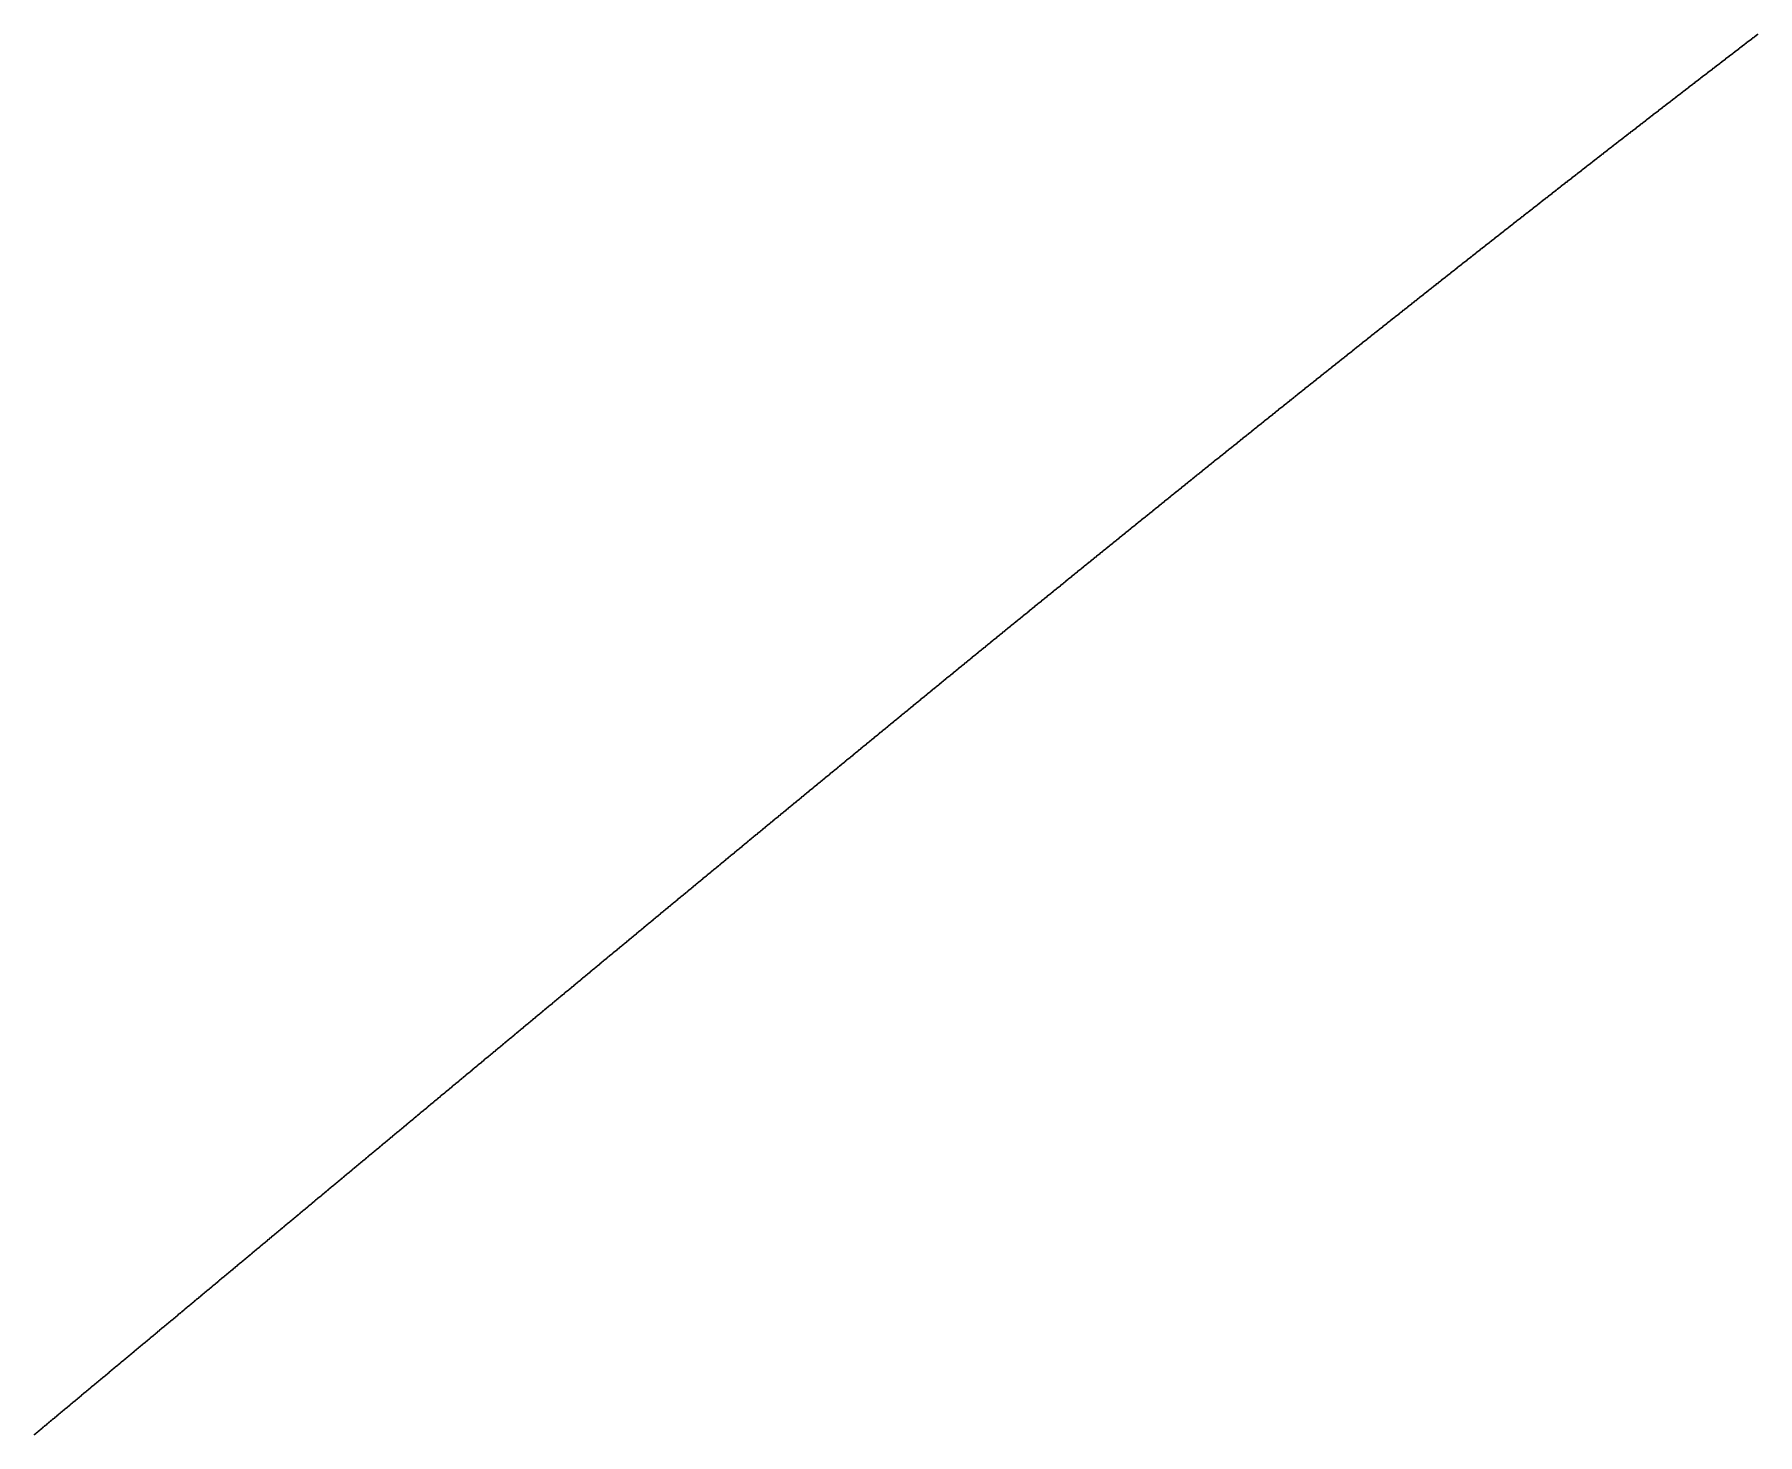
# Model space of a CAD drawing. Header units: metres. Extents: x 0 to 360, y 0 to 49.
# Drawn here: x 67.51 to 78.75, y 25.53 to 34.66 of the extents above; entities that cross this region are included whole.
import ezdxf

# ---------------------------------------------------------------- set-up
doc = ezdxf.new("R2010")
doc.units = ezdxf.units.M

msp = doc.modelspace()

# ---------------------------------------------------------------- linework, layer by layer
for p in [(78.72, 34.638), (78.726, 34.642), (78.732, 34.647), (78.738, 34.652), (78.744, 34.656), (78.75, 34.661), (78.574, 34.526), (78.58, 34.531), (78.586, 34.535), (78.593, 34.54), (78.599, 34.545), (78.605, 34.549), (78.611, 34.554), (78.617, 34.559), (78.623, 34.563), (78.629, 34.568), (78.635, 34.573), (78.641, 34.577), (78.647, 34.582), (78.653, 34.587), (78.659, 34.591), (78.665, 34.596), (78.671, 34.601), (78.677, 34.605), (78.683, 34.61), (78.69, 34.614), (78.696, 34.619), (78.702, 34.624), (78.708, 34.628), (78.714, 34.633), (78.423, 34.41), (78.429, 34.414), (78.435, 34.419), (78.441, 34.424), (78.447, 34.428), (78.453, 34.433), (78.459, 34.438), (78.465, 34.442), (78.471, 34.447), (78.477, 34.452), (78.483, 34.456), (78.489, 34.461), (78.495, 34.466), (78.502, 34.47), (78.508, 34.475), (78.514, 34.48), (78.52, 34.484), (78.526, 34.489), (78.532, 34.494), (78.538, 34.498), (78.544, 34.503), (78.55, 34.508), (78.556, 34.512), (78.562, 34.517), (78.568, 34.521), (78.277, 34.297), (78.283, 34.302), (78.289, 34.307), (78.295, 34.311), (78.301, 34.316), (78.307, 34.321), (78.313, 34.325), (78.319, 34.33), (78.325, 34.335), (78.332, 34.34), (78.338, 34.344), (78.344, 34.349), (78.35, 34.354), (78.356, 34.358), (78.362, 34.363), (78.368, 34.368), (78.374, 34.372), (78.38, 34.377), (78.386, 34.382), (78.392, 34.386), (78.398, 34.391), (78.404, 34.396), (78.41, 34.4), (78.417, 34.405), (78.131, 34.185), (78.137, 34.19), (78.143, 34.194), (78.149, 34.199), (78.155, 34.204), (78.161, 34.208), (78.168, 34.213), (78.174, 34.218), (78.18, 34.222), (78.186, 34.227), (78.192, 34.232), (78.198, 34.236), (78.204, 34.241), (78.21, 34.246), (78.216, 34.251), (78.222, 34.255), (78.228, 34.26), (78.234, 34.265), (78.24, 34.269), (78.247, 34.274), (78.253, 34.279), (78.259, 34.283), (78.265, 34.288), (78.271, 34.293), (77.991, 34.077), (77.997, 34.081), (78.003, 34.086), (78.01, 34.091), (78.016, 34.096), (78.022, 34.1), (78.028, 34.105), (78.034, 34.11), (78.04, 34.114), (78.046, 34.119), (78.052, 34.124), (78.058, 34.129), (78.064, 34.133), (78.07, 34.138), (78.076, 34.143), (78.082, 34.147), (78.089, 34.152), (78.095, 34.157), (78.101, 34.161), (78.107, 34.166), (78.113, 34.171), (78.119, 34.175), (78.125, 34.18), (77.845, 33.964), (77.851, 33.968), (77.858, 33.973), (77.864, 33.978), (77.87, 33.982), (77.876, 33.987), (77.882, 33.992), (77.888, 33.997), (77.894, 34.001), (77.9, 34.006), (77.906, 34.011), (77.912, 34.016), (77.918, 34.02), (77.924, 34.025), (77.931, 34.03), (77.937, 34.034), (77.943, 34.039), (77.949, 34.044), (77.955, 34.048), (77.961, 34.053), (77.967, 34.058), (77.973, 34.063), (77.979, 34.067), (77.985, 34.072), (77.699, 33.85), (77.705, 33.855), (77.712, 33.86), (77.718, 33.864), (77.724, 33.869), (77.73, 33.874), (77.736, 33.879), (77.742, 33.883), (77.748, 33.888), (77.754, 33.893), (77.76, 33.897), (77.766, 33.902), (77.772, 33.907), (77.778, 33.912), (77.785, 33.916), (77.791, 33.921), (77.797, 33.926), (77.803, 33.931), (77.809, 33.935), (77.815, 33.94), (77.821, 33.945), (77.827, 33.949), (77.833, 33.954), (77.839, 33.959), (77.553, 33.736), (77.559, 33.741), (77.565, 33.746), (77.572, 33.751), (77.578, 33.755), (77.584, 33.76), (77.59, 33.765), (77.596, 33.77), (77.602, 33.774), (77.608, 33.779), (77.614, 33.784), (77.62, 33.789), (77.626, 33.793), (77.632, 33.798), (77.638, 33.803), (77.645, 33.808), (77.651, 33.812), (77.657, 33.817), (77.663, 33.822), (77.669, 33.826), (77.675, 33.831), (77.681, 33.836), (77.687, 33.841), (77.693, 33.845), (77.413, 33.627), (77.419, 33.632), (77.425, 33.637), (77.431, 33.641), (77.437, 33.646), (77.444, 33.651), (77.45, 33.656), (77.456, 33.66), (77.462, 33.665), (77.468, 33.67), (77.474, 33.675), (77.48, 33.679), (77.486, 33.684), (77.492, 33.689), (77.498, 33.694), (77.505, 33.698), (77.511, 33.703), (77.517, 33.708), (77.523, 33.713), (77.529, 33.717), (77.535, 33.722), (77.541, 33.727), (77.547, 33.732), (77.267, 33.513), (77.273, 33.517), (77.279, 33.522), (77.285, 33.527), (77.291, 33.532), (77.297, 33.536), (77.303, 33.541), (77.31, 33.546), (77.316, 33.551), (77.322, 33.556), (77.328, 33.56), (77.334, 33.565), (77.34, 33.57), (77.346, 33.575), (77.352, 33.579), (77.358, 33.584), (77.364, 33.589), (77.37, 33.594), (77.377, 33.598), (77.383, 33.603), (77.389, 33.608), (77.395, 33.613), (77.401, 33.617), (77.407, 33.622), (77.12, 33.398), (77.127, 33.403), (77.133, 33.407), (77.139, 33.412), (77.145, 33.417), (77.151, 33.422), (77.157, 33.427), (77.163, 33.431), (77.169, 33.436), (77.175, 33.441), (77.181, 33.446), (77.188, 33.451), (77.194, 33.455), (77.2, 33.46), (77.206, 33.465), (77.212, 33.47), (77.218, 33.474), (77.224, 33.479), (77.23, 33.484), (77.236, 33.489), (77.242, 33.494), (77.249, 33.498), (77.255, 33.503), (77.261, 33.508), (76.98, 33.288), (76.986, 33.292), (76.992, 33.297), (76.998, 33.302), (77.005, 33.307), (77.011, 33.312), (77.017, 33.316), (77.023, 33.321), (77.029, 33.326), (77.035, 33.331), (77.041, 33.336), (77.047, 33.34), (77.053, 33.345), (77.059, 33.35), (77.066, 33.355), (77.072, 33.36), (77.078, 33.364), (77.084, 33.369), (77.09, 33.374), (77.096, 33.379), (77.102, 33.384), (77.108, 33.388), (77.114, 33.393), (76.84, 33.177), (76.846, 33.182), (76.852, 33.187), (76.858, 33.192), (76.864, 33.196), (76.87, 33.201), (76.876, 33.206), (76.882, 33.211), (76.889, 33.216), (76.895, 33.22), (76.901, 33.225), (76.907, 33.23), (76.913, 33.235), (76.919, 33.24), (76.925, 33.244), (76.931, 33.249), (76.937, 33.254), (76.943, 33.259), (76.95, 33.264), (76.956, 33.268), (76.962, 33.273), (76.968, 33.278), (76.974, 33.283), (76.693, 33.062), (76.699, 33.066), (76.705, 33.071), (76.711, 33.076), (76.718, 33.081), (76.724, 33.086), (76.73, 33.091), (76.736, 33.095), (76.742, 33.1), (76.748, 33.105), (76.754, 33.11), (76.76, 33.115), (76.766, 33.119), (76.772, 33.124), (76.779, 33.129), (76.785, 33.134), (76.791, 33.139), (76.797, 33.144), (76.803, 33.148), (76.809, 33.153), (76.815, 33.158), (76.821, 33.163), (76.827, 33.168), (76.834, 33.172), (76.552, 32.951), (76.559, 32.955), (76.565, 32.96), (76.571, 32.965), (76.577, 32.97), (76.583, 32.975), (76.589, 32.98), (76.595, 32.984), (76.601, 32.989), (76.607, 32.994), (76.614, 32.999), (76.62, 33.004), (76.626, 33.009), (76.632, 33.013), (76.638, 33.018), (76.644, 33.023), (76.65, 33.028), (76.656, 33.033), (76.663, 33.037), (76.669, 33.042), (76.675, 33.047), (76.681, 33.052), (76.687, 33.057), (76.412, 32.839), (76.418, 32.844), (76.424, 32.849), (76.43, 32.854), (76.436, 32.859), (76.442, 32.863), (76.448, 32.868), (76.455, 32.873), (76.461, 32.878), (76.467, 32.883), (76.473, 32.888), (76.479, 32.892), (76.485, 32.897), (76.491, 32.902), (76.497, 32.907), (76.504, 32.912), (76.51, 32.917), (76.516, 32.922), (76.522, 32.926), (76.528, 32.931), (76.534, 32.936), (76.54, 32.941), (76.546, 32.946), (76.271, 32.728), (76.277, 32.732), (76.283, 32.737), (76.289, 32.742), (76.296, 32.747), (76.302, 32.752), (76.308, 32.757), (76.314, 32.762), (76.32, 32.766), (76.326, 32.771), (76.332, 32.776), (76.338, 32.781), (76.344, 32.786), (76.351, 32.791), (76.357, 32.796), (76.363, 32.8), (76.369, 32.805), (76.375, 32.81), (76.381, 32.815), (76.387, 32.82), (76.393, 32.825), (76.4, 32.83), (76.406, 32.834), (76.124, 32.611), (76.13, 32.616), (76.136, 32.621), (76.142, 32.625), (76.149, 32.63), (76.155, 32.635), (76.161, 32.64), (76.167, 32.645), (76.173, 32.65), (76.179, 32.655), (76.185, 32.66), (76.191, 32.664), (76.198, 32.669), (76.204, 32.674), (76.21, 32.679), (76.216, 32.684), (76.222, 32.689), (76.228, 32.694), (76.234, 32.698), (76.24, 32.703), (76.247, 32.708), (76.253, 32.713), (76.259, 32.718), (76.265, 32.723), (75.983, 32.499), (75.989, 32.504), (75.995, 32.508), (76.001, 32.513), (76.008, 32.518), (76.014, 32.523), (76.02, 32.528), (76.026, 32.533), (76.032, 32.538), (76.038, 32.543), (76.044, 32.547), (76.051, 32.552), (76.057, 32.557), (76.063, 32.562), (76.069, 32.567), (76.075, 32.572), (76.081, 32.577), (76.087, 32.582), (76.093, 32.586), (76.1, 32.591), (76.106, 32.596), (76.112, 32.601), (76.118, 32.606), (75.842, 32.386), (75.848, 32.391), (75.854, 32.396), (75.86, 32.401), (75.867, 32.406), (75.873, 32.411), (75.879, 32.416), (75.885, 32.421), (75.891, 32.425), (75.897, 32.43), (75.903, 32.435), (75.91, 32.44), (75.916, 32.445), (75.922, 32.45), (75.928, 32.455), (75.934, 32.46), (75.94, 32.465), (75.946, 32.469), (75.952, 32.474), (75.959, 32.479), (75.965, 32.484), (75.971, 32.489), (75.977, 32.494), (75.701, 32.274), (75.707, 32.278), (75.713, 32.283), (75.719, 32.288), (75.725, 32.293), (75.732, 32.298), (75.738, 32.303), (75.744, 32.308), (75.75, 32.313), (75.756, 32.318), (75.762, 32.323), (75.768, 32.328), (75.775, 32.332), (75.781, 32.337), (75.787, 32.342), (75.793, 32.347), (75.799, 32.352), (75.805, 32.357), (75.811, 32.362), (75.818, 32.367), (75.824, 32.372), (75.83, 32.376), (75.836, 32.381), (75.56, 32.161), (75.566, 32.166), (75.572, 32.17), (75.578, 32.175), (75.584, 32.18), (75.59, 32.185), (75.597, 32.19), (75.603, 32.195), (75.609, 32.2), (75.615, 32.205), (75.621, 32.21), (75.627, 32.215), (75.633, 32.22), (75.64, 32.225), (75.646, 32.229), (75.652, 32.234), (75.658, 32.239), (75.664, 32.244), (75.67, 32.249), (75.676, 32.254), (75.682, 32.259), (75.689, 32.264), (75.695, 32.269), (75.425, 32.052), (75.431, 32.057), (75.437, 32.062), (75.443, 32.067), (75.449, 32.072), (75.455, 32.077), (75.461, 32.082), (75.468, 32.087), (75.474, 32.092), (75.48, 32.097), (75.486, 32.102), (75.492, 32.107), (75.498, 32.111), (75.504, 32.116), (75.511, 32.121), (75.517, 32.126), (75.523, 32.131), (75.529, 32.136), (75.535, 32.141), (75.541, 32.146), (75.547, 32.151), (75.554, 32.156), (75.283, 31.939), (75.289, 31.944), (75.295, 31.949), (75.302, 31.954), (75.308, 31.959), (75.314, 31.964), (75.32, 31.969), (75.326, 31.973), (75.332, 31.978), (75.338, 31.983), (75.345, 31.988), (75.351, 31.993), (75.357, 31.998), (75.363, 32.003), (75.369, 32.008), (75.375, 32.013), (75.381, 32.018), (75.388, 32.023), (75.394, 32.028), (75.4, 32.033), (75.406, 32.038), (75.412, 32.042), (75.418, 32.047), (75.142, 31.825), (75.148, 31.83), (75.154, 31.835), (75.16, 31.84), (75.166, 31.845), (75.172, 31.85), (75.179, 31.855), (75.185, 31.86), (75.191, 31.865), (75.197, 31.87), (75.203, 31.875), (75.209, 31.88), (75.215, 31.885), (75.222, 31.889), (75.228, 31.894), (75.234, 31.899), (75.24, 31.904), (75.246, 31.909), (75.252, 31.914), (75.258, 31.919), (75.265, 31.924), (75.271, 31.929), (75.277, 31.934), (75, 31.711), (75.006, 31.716), (75.012, 31.721), (75.018, 31.726), (75.025, 31.731), (75.031, 31.736), (75.037, 31.741), (75.043, 31.746), (75.049, 31.751), (75.055, 31.756), (75.062, 31.761), (75.068, 31.766), (75.074, 31.771), (75.08, 31.776), (75.086, 31.781), (75.092, 31.786), (75.099, 31.791), (75.105, 31.795), (75.111, 31.8), (75.117, 31.805), (75.123, 31.81), (75.129, 31.815), (75.135, 31.82), (74.864, 31.602), (74.871, 31.607), (74.877, 31.612), (74.883, 31.617), (74.889, 31.622), (74.895, 31.627), (74.901, 31.632), (74.908, 31.637), (74.914, 31.642), (74.92, 31.647), (74.926, 31.652), (74.932, 31.657), (74.938, 31.662), (74.945, 31.667), (74.951, 31.672), (74.957, 31.677), (74.963, 31.681), (74.969, 31.686), (74.975, 31.691), (74.982, 31.696), (74.988, 31.701), (74.994, 31.706), (74.723, 31.488), (74.729, 31.493), (74.735, 31.498), (74.741, 31.502), (74.747, 31.507), (74.754, 31.512), (74.76, 31.517), (74.766, 31.522), (74.772, 31.527), (74.778, 31.532), (74.784, 31.537), (74.791, 31.542), (74.797, 31.547), (74.803, 31.552), (74.809, 31.557), (74.815, 31.562), (74.821, 31.567), (74.827, 31.572), (74.834, 31.577), (74.84, 31.582), (74.846, 31.587), (74.852, 31.592), (74.858, 31.597), (74.587, 31.378), (74.593, 31.383), (74.599, 31.388), (74.605, 31.393), (74.612, 31.398), (74.618, 31.403), (74.624, 31.408), (74.63, 31.413), (74.636, 31.418), (74.642, 31.423), (74.649, 31.428), (74.655, 31.433), (74.661, 31.438), (74.667, 31.443), (74.673, 31.448), (74.68, 31.453), (74.686, 31.458), (74.692, 31.463), (74.698, 31.468), (74.704, 31.473), (74.71, 31.478), (74.717, 31.483), (74.445, 31.263), (74.451, 31.268), (74.457, 31.273), (74.463, 31.278), (74.47, 31.283), (74.476, 31.288), (74.482, 31.293), (74.488, 31.298), (74.494, 31.303), (74.501, 31.308), (74.507, 31.313), (74.513, 31.318), (74.519, 31.323), (74.525, 31.328), (74.531, 31.333), (74.538, 31.338), (74.544, 31.343), (74.55, 31.348), (74.556, 31.353), (74.562, 31.358), (74.568, 31.363), (74.575, 31.368), (74.581, 31.373), (74.309, 31.153), (74.315, 31.158), (74.321, 31.163), (74.328, 31.168), (74.334, 31.173), (74.34, 31.178), (74.346, 31.183), (74.352, 31.188), (74.358, 31.193), (74.365, 31.198), (74.371, 31.203), (74.377, 31.208), (74.383, 31.213), (74.389, 31.218), (74.396, 31.223), (74.402, 31.228), (74.408, 31.233), (74.414, 31.238), (74.42, 31.243), (74.426, 31.248), (74.433, 31.253), (74.439, 31.258), (74.167, 31.037), (74.173, 31.042), (74.179, 31.047), (74.185, 31.052), (74.192, 31.057), (74.198, 31.062), (74.204, 31.067), (74.21, 31.072), (74.216, 31.077), (74.223, 31.083), (74.229, 31.088), (74.235, 31.093), (74.241, 31.098), (74.247, 31.103), (74.253, 31.108), (74.26, 31.113), (74.266, 31.118), (74.272, 31.123), (74.278, 31.128), (74.284, 31.133), (74.291, 31.138), (74.297, 31.143), (74.303, 31.148), (74.031, 30.927), (74.037, 30.932), (74.043, 30.937), (74.049, 30.942), (74.055, 30.947), (74.062, 30.952), (74.068, 30.957), (74.074, 30.962), (74.08, 30.967), (74.086, 30.972), (74.093, 30.977), (74.099, 30.982), (74.105, 30.987), (74.111, 30.992), (74.117, 30.997), (74.124, 31.002), (74.13, 31.007), (74.136, 31.012), (74.142, 31.017), (74.148, 31.022), (74.154, 31.027), (74.161, 31.032), (73.895, 30.816), (73.901, 30.821), (73.907, 30.826), (73.913, 30.831), (73.919, 30.836), (73.925, 30.841), (73.932, 30.846), (73.938, 30.851), (73.944, 30.856), (73.95, 30.861), (73.956, 30.866), (73.963, 30.871), (73.969, 30.876), (73.975, 30.881), (73.981, 30.886), (73.987, 30.891), (73.994, 30.896), (74, 30.902), (74.006, 30.907), (74.012, 30.912), (74.018, 30.917), (74.025, 30.922), (73.752, 30.7), (73.758, 30.705), (73.764, 30.71), (73.771, 30.715), (73.777, 30.72), (73.783, 30.725), (73.789, 30.73), (73.795, 30.735), (73.802, 30.74), (73.808, 30.745), (73.814, 30.75), (73.82, 30.755), (73.826, 30.76), (73.833, 30.765), (73.839, 30.77), (73.845, 30.776), (73.851, 30.781), (73.857, 30.786), (73.864, 30.791), (73.87, 30.796), (73.876, 30.801), (73.882, 30.806), (73.888, 30.811), (73.616, 30.589), (73.622, 30.594), (73.628, 30.599), (73.634, 30.604), (73.64, 30.609), (73.647, 30.614), (73.653, 30.619), (73.659, 30.624), (73.665, 30.629), (73.671, 30.634), (73.678, 30.639), (73.684, 30.644), (73.69, 30.649), (73.696, 30.654), (73.702, 30.659), (73.709, 30.664), (73.715, 30.669), (73.721, 30.675), (73.727, 30.68), (73.733, 30.685), (73.74, 30.69), (73.746, 30.695), (73.479, 30.477), (73.485, 30.482), (73.492, 30.487), (73.498, 30.492), (73.504, 30.497), (73.51, 30.502), (73.516, 30.507), (73.523, 30.513), (73.529, 30.518), (73.535, 30.523), (73.541, 30.528), (73.547, 30.533), (73.554, 30.538), (73.56, 30.543), (73.566, 30.548), (73.572, 30.553), (73.578, 30.558), (73.585, 30.563), (73.591, 30.568), (73.597, 30.573), (73.603, 30.578), (73.609, 30.583), (73.342, 30.365), (73.349, 30.37), (73.355, 30.376), (73.361, 30.381), (73.367, 30.386), (73.374, 30.391), (73.38, 30.396), (73.386, 30.401), (73.392, 30.406), (73.398, 30.411), (73.405, 30.416), (73.411, 30.421), (73.417, 30.426), (73.423, 30.431), (73.429, 30.436), (73.436, 30.442), (73.442, 30.447), (73.448, 30.452), (73.454, 30.457), (73.46, 30.462), (73.467, 30.467), (73.473, 30.472), (73.206, 30.253), (73.212, 30.259), (73.218, 30.264), (73.224, 30.269), (73.231, 30.274), (73.237, 30.279), (73.243, 30.284), (73.249, 30.289), (73.256, 30.294), (73.262, 30.299), (73.268, 30.304), (73.274, 30.309), (73.28, 30.315), (73.287, 30.32), (73.293, 30.325), (73.299, 30.33), (73.305, 30.335), (73.311, 30.34), (73.318, 30.345), (73.324, 30.35), (73.33, 30.355), (73.336, 30.36), (73.069, 30.141), (73.075, 30.146), (73.081, 30.152), (73.088, 30.157), (73.094, 30.162), (73.1, 30.167), (73.106, 30.172), (73.112, 30.177), (73.119, 30.182), (73.125, 30.187), (73.131, 30.192), (73.137, 30.197), (73.144, 30.203), (73.15, 30.208), (73.156, 30.213), (73.162, 30.218), (73.168, 30.223), (73.175, 30.228), (73.181, 30.233), (73.187, 30.238), (73.193, 30.243), (73.2, 30.248), (72.932, 30.029), (72.938, 30.034), (72.944, 30.039), (72.951, 30.044), (72.957, 30.049), (72.963, 30.055), (72.969, 30.06), (72.976, 30.065), (72.982, 30.07), (72.988, 30.075), (72.994, 30.08), (73, 30.085), (73.007, 30.09), (73.013, 30.095), (73.019, 30.101), (73.025, 30.106), (73.032, 30.111), (73.038, 30.116), (73.044, 30.121), (73.05, 30.126), (73.056, 30.131), (73.063, 30.136), (72.795, 29.917), (72.801, 29.922), (72.807, 29.927), (72.814, 29.932), (72.82, 29.937), (72.826, 29.942), (72.832, 29.947), (72.839, 29.952), (72.845, 29.957), (72.851, 29.963), (72.857, 29.968), (72.863, 29.973), (72.87, 29.978), (72.876, 29.983), (72.882, 29.988), (72.888, 29.993), (72.895, 29.998), (72.901, 30.004), (72.907, 30.009), (72.913, 30.014), (72.92, 30.019), (72.926, 30.024), (72.658, 29.804), (72.664, 29.809), (72.67, 29.814), (72.677, 29.819), (72.683, 29.824), (72.689, 29.829), (72.695, 29.835), (72.701, 29.84), (72.708, 29.845), (72.714, 29.85), (72.72, 29.855), (72.726, 29.86), (72.733, 29.865), (72.739, 29.87), (72.745, 29.876), (72.751, 29.881), (72.758, 29.886), (72.764, 29.891), (72.77, 29.896), (72.776, 29.901), (72.782, 29.906), (72.789, 29.911), (72.521, 29.691), (72.527, 29.696), (72.533, 29.701), (72.539, 29.706), (72.545, 29.712), (72.552, 29.717), (72.558, 29.722), (72.564, 29.727), (72.57, 29.732), (72.577, 29.737), (72.583, 29.742), (72.589, 29.747), (72.595, 29.753), (72.602, 29.758), (72.608, 29.763), (72.614, 29.768), (72.62, 29.773), (72.627, 29.778), (72.633, 29.783), (72.639, 29.788), (72.645, 29.794), (72.652, 29.799), (72.383, 29.578), (72.389, 29.583), (72.396, 29.588), (72.402, 29.593), (72.408, 29.598), (72.414, 29.604), (72.421, 29.609), (72.427, 29.614), (72.433, 29.619), (72.439, 29.624), (72.446, 29.629), (72.452, 29.634), (72.458, 29.64), (72.464, 29.645), (72.471, 29.65), (72.477, 29.655), (72.483, 29.66), (72.489, 29.665), (72.496, 29.67), (72.502, 29.676), (72.508, 29.681), (72.514, 29.686), (72.246, 29.465), (72.252, 29.47), (72.258, 29.475), (72.264, 29.48), (72.271, 29.485), (72.277, 29.49), (72.283, 29.496), (72.289, 29.501), (72.296, 29.506), (72.302, 29.511), (72.308, 29.516), (72.314, 29.521), (72.321, 29.526), (72.327, 29.532), (72.333, 29.537), (72.339, 29.542), (72.346, 29.547), (72.352, 29.552), (72.358, 29.557), (72.364, 29.562), (72.371, 29.568), (72.377, 29.573), (72.108, 29.351), (72.114, 29.356), (72.121, 29.361), (72.127, 29.367), (72.133, 29.372), (72.139, 29.377), (72.146, 29.382), (72.152, 29.387), (72.158, 29.392), (72.164, 29.398), (72.171, 29.403), (72.177, 29.408), (72.183, 29.413), (72.189, 29.418), (72.196, 29.423), (72.202, 29.429), (72.208, 29.434), (72.214, 29.439), (72.221, 29.444), (72.227, 29.449), (72.233, 29.454), (72.239, 29.459), (71.97, 29.237), (71.977, 29.243), (71.983, 29.248), (71.989, 29.253), (71.995, 29.258), (72.002, 29.263), (72.008, 29.269), (72.014, 29.274), (72.02, 29.279), (72.027, 29.284), (72.033, 29.289), (72.039, 29.294), (72.045, 29.3), (72.052, 29.305), (72.058, 29.31), (72.064, 29.315), (72.071, 29.32), (72.077, 29.325), (72.083, 29.33), (72.089, 29.336), (72.096, 29.341), (72.102, 29.346), (71.839, 29.129), (71.845, 29.134), (71.851, 29.139), (71.858, 29.144), (71.864, 29.15), (71.87, 29.155), (71.876, 29.16), (71.883, 29.165), (71.889, 29.17), (71.895, 29.175), (71.901, 29.181), (71.908, 29.186), (71.914, 29.191), (71.92, 29.196), (71.926, 29.201), (71.933, 29.206), (71.939, 29.212), (71.945, 29.217), (71.952, 29.222), (71.958, 29.227), (71.964, 29.232), (71.701, 29.015), (71.707, 29.02), (71.713, 29.025), (71.72, 29.03), (71.726, 29.036), (71.732, 29.041), (71.738, 29.046), (71.745, 29.051), (71.751, 29.056), (71.757, 29.061), (71.764, 29.067), (71.77, 29.072), (71.776, 29.077), (71.782, 29.082), (71.789, 29.087), (71.795, 29.093), (71.801, 29.098), (71.807, 29.103), (71.814, 29.108), (71.82, 29.113), (71.826, 29.118), (71.833, 29.124), (71.563, 28.901), (71.569, 28.906), (71.575, 28.911), (71.582, 28.916), (71.588, 28.921), (71.594, 28.927), (71.6, 28.932), (71.607, 28.937), (71.613, 28.942), (71.619, 28.947), (71.626, 28.953), (71.632, 28.958), (71.638, 28.963), (71.644, 28.968), (71.651, 28.973), (71.657, 28.978), (71.663, 28.984), (71.669, 28.989), (71.676, 28.994), (71.682, 28.999), (71.688, 29.004), (71.695, 29.01), (71.431, 28.791), (71.437, 28.797), (71.443, 28.802), (71.45, 28.807), (71.456, 28.812), (71.462, 28.817), (71.469, 28.823), (71.475, 28.828), (71.481, 28.833), (71.487, 28.838), (71.494, 28.843), (71.5, 28.849), (71.506, 28.854), (71.512, 28.859), (71.519, 28.864), (71.525, 28.869), (71.531, 28.875), (71.538, 28.88), (71.544, 28.885), (71.55, 28.89), (71.556, 28.895), (71.292, 28.677), (71.299, 28.682), (71.305, 28.687), (71.311, 28.693), (71.318, 28.698), (71.324, 28.703), (71.33, 28.708), (71.337, 28.713), (71.343, 28.719), (71.349, 28.724), (71.355, 28.729), (71.362, 28.734), (71.368, 28.739), (71.374, 28.745), (71.381, 28.75), (71.387, 28.755), (71.393, 28.76), (71.399, 28.765), (71.406, 28.771), (71.412, 28.776), (71.418, 28.781), (71.425, 28.786), (71.16, 28.567), (71.167, 28.573), (71.173, 28.578), (71.179, 28.583), (71.186, 28.588), (71.192, 28.593), (71.198, 28.599), (71.204, 28.604), (71.211, 28.609), (71.217, 28.614), (71.223, 28.62), (71.23, 28.625), (71.236, 28.63), (71.242, 28.635), (71.248, 28.64), (71.255, 28.646), (71.261, 28.651), (71.267, 28.656), (71.274, 28.661), (71.28, 28.666), (71.286, 28.672), (71.022, 28.452), (71.028, 28.458), (71.034, 28.463), (71.041, 28.468), (71.047, 28.473), (71.053, 28.479), (71.06, 28.484), (71.066, 28.489), (71.072, 28.494), (71.078, 28.5), (71.085, 28.505), (71.091, 28.51), (71.097, 28.515), (71.104, 28.52), (71.11, 28.526), (71.116, 28.531), (71.123, 28.536), (71.129, 28.541), (71.135, 28.546), (71.141, 28.552), (71.148, 28.557), (71.154, 28.562), (70.883, 28.337), (70.889, 28.343), (70.896, 28.348), (70.902, 28.353), (70.908, 28.358), (70.915, 28.364), (70.921, 28.369), (70.927, 28.374), (70.934, 28.379), (70.94, 28.385), (70.946, 28.39), (70.952, 28.395), (70.959, 28.4), (70.965, 28.405), (70.971, 28.411), (70.978, 28.416), (70.984, 28.421), (70.99, 28.426), (70.997, 28.432), (71.003, 28.437), (71.009, 28.442), (71.015, 28.447), (70.751, 28.227), (70.757, 28.233), (70.763, 28.238), (70.77, 28.243), (70.776, 28.248), (70.782, 28.254), (70.788, 28.259), (70.795, 28.264), (70.801, 28.269), (70.807, 28.275), (70.814, 28.28), (70.82, 28.285), (70.826, 28.29), (70.833, 28.296), (70.839, 28.301), (70.845, 28.306), (70.852, 28.311), (70.858, 28.316), (70.864, 28.322), (70.87, 28.327), (70.877, 28.332), (70.618, 28.117), (70.624, 28.123), (70.631, 28.128), (70.637, 28.133), (70.643, 28.138), (70.65, 28.144), (70.656, 28.149), (70.662, 28.154), (70.668, 28.159), (70.675, 28.165), (70.681, 28.17), (70.687, 28.175), (70.694, 28.18), (70.7, 28.186), (70.706, 28.191), (70.713, 28.196), (70.719, 28.201), (70.725, 28.206), (70.732, 28.212), (70.738, 28.217), (70.744, 28.222), (70.479, 28.002), (70.485, 28.007), (70.492, 28.012), (70.498, 28.018), (70.504, 28.023), (70.511, 28.028), (70.517, 28.033), (70.523, 28.039), (70.529, 28.044), (70.536, 28.049), (70.542, 28.054), (70.548, 28.06), (70.555, 28.065), (70.561, 28.07), (70.567, 28.075), (70.574, 28.081), (70.58, 28.086), (70.586, 28.091), (70.593, 28.096), (70.599, 28.102), (70.605, 28.107), (70.612, 28.112), (70.346, 27.891), (70.352, 27.897), (70.359, 27.902), (70.365, 27.907), (70.371, 27.912), (70.378, 27.918), (70.384, 27.923), (70.39, 27.928), (70.397, 27.933), (70.403, 27.939), (70.409, 27.944), (70.416, 27.949), (70.422, 27.954), (70.428, 27.96), (70.435, 27.965), (70.441, 27.97), (70.447, 27.976), (70.454, 27.981), (70.46, 27.986), (70.466, 27.991), (70.473, 27.997), (70.207, 27.775), (70.213, 27.781), (70.219, 27.786), (70.226, 27.791), (70.232, 27.797), (70.238, 27.802), (70.245, 27.807), (70.251, 27.812), (70.257, 27.818), (70.264, 27.823), (70.27, 27.828), (70.276, 27.833), (70.283, 27.839), (70.289, 27.844), (70.295, 27.849), (70.302, 27.855), (70.308, 27.86), (70.314, 27.865), (70.321, 27.87), (70.327, 27.876), (70.333, 27.881), (70.34, 27.886), (70.074, 27.665), (70.08, 27.67), (70.086, 27.675), (70.093, 27.681), (70.099, 27.686), (70.105, 27.691), (70.112, 27.696), (70.118, 27.702), (70.124, 27.707), (70.131, 27.712), (70.137, 27.718), (70.143, 27.723), (70.15, 27.728), (70.156, 27.733), (70.162, 27.739), (70.169, 27.744), (70.175, 27.749), (70.181, 27.754), (70.188, 27.76), (70.194, 27.765), (70.2, 27.77), (69.94, 27.554), (69.947, 27.559), (69.953, 27.564), (69.959, 27.57), (69.966, 27.575), (69.972, 27.58), (69.978, 27.586), (69.985, 27.591), (69.991, 27.596), (69.997, 27.601), (70.004, 27.607), (70.01, 27.612), (70.016, 27.617), (70.023, 27.623), (70.029, 27.628), (70.035, 27.633), (70.042, 27.638), (70.048, 27.644), (70.055, 27.649), (70.061, 27.654), (70.067, 27.659), (69.807, 27.443), (69.813, 27.448), (69.82, 27.453), (69.826, 27.459), (69.832, 27.464), (69.839, 27.469), (69.845, 27.475), (69.851, 27.48), (69.858, 27.485), (69.864, 27.49), (69.87, 27.496), (69.877, 27.501), (69.883, 27.506), (69.889, 27.512), (69.896, 27.517), (69.902, 27.522), (69.909, 27.527), (69.915, 27.533), (69.921, 27.538), (69.928, 27.543), (69.934, 27.549), (69.667, 27.326), (69.673, 27.332), (69.68, 27.337), (69.686, 27.342), (69.692, 27.348), (69.699, 27.353), (69.705, 27.358), (69.712, 27.363), (69.718, 27.369), (69.724, 27.374), (69.731, 27.379), (69.737, 27.385), (69.743, 27.39), (69.75, 27.395), (69.756, 27.401), (69.762, 27.406), (69.769, 27.411), (69.775, 27.416), (69.781, 27.422), (69.788, 27.427), (69.794, 27.432), (69.801, 27.438), (69.533, 27.215), (69.54, 27.22), (69.546, 27.226), (69.552, 27.231), (69.559, 27.236), (69.565, 27.242), (69.572, 27.247), (69.578, 27.252), (69.584, 27.258), (69.591, 27.263), (69.597, 27.268), (69.603, 27.273), (69.61, 27.279), (69.616, 27.284), (69.622, 27.289), (69.629, 27.295), (69.635, 27.3), (69.642, 27.305), (69.648, 27.311), (69.654, 27.316), (69.661, 27.321), (69.4, 27.104), (69.406, 27.109), (69.412, 27.114), (69.419, 27.12), (69.425, 27.125), (69.431, 27.13), (69.438, 27.136), (69.444, 27.141), (69.451, 27.146), (69.457, 27.151), (69.463, 27.157), (69.47, 27.162), (69.476, 27.167), (69.482, 27.173), (69.489, 27.178), (69.495, 27.183), (69.502, 27.189), (69.508, 27.194), (69.514, 27.199), (69.521, 27.205), (69.527, 27.21), (69.266, 26.992), (69.272, 26.997), (69.278, 27.003), (69.285, 27.008), (69.291, 27.013), (69.298, 27.019), (69.304, 27.024), (69.31, 27.029), (69.317, 27.035), (69.323, 27.04), (69.329, 27.045), (69.336, 27.051), (69.342, 27.056), (69.349, 27.061), (69.355, 27.067), (69.361, 27.072), (69.368, 27.077), (69.374, 27.082), (69.38, 27.088), (69.387, 27.093), (69.393, 27.098), (69.132, 26.88), (69.138, 26.886), (69.144, 26.891), (69.151, 26.896), (69.157, 26.902), (69.164, 26.907), (69.17, 26.912), (69.176, 26.918), (69.183, 26.923), (69.189, 26.928), (69.195, 26.934), (69.202, 26.939), (69.208, 26.944), (69.215, 26.95), (69.221, 26.955), (69.227, 26.96), (69.234, 26.966), (69.24, 26.971), (69.246, 26.976), (69.253, 26.982), (69.259, 26.987), (68.991, 26.763), (68.997, 26.769), (69.004, 26.774), (69.01, 26.779), (69.017, 26.785), (69.023, 26.79), (69.029, 26.795), (69.036, 26.801), (69.042, 26.806), (69.049, 26.811), (69.055, 26.817), (69.061, 26.822), (69.068, 26.827), (69.074, 26.833), (69.08, 26.838), (69.087, 26.843), (69.093, 26.849), (69.1, 26.854), (69.106, 26.859), (69.112, 26.865), (69.119, 26.87), (69.125, 26.875), (68.857, 26.651), (68.863, 26.657), (68.869, 26.662), (68.876, 26.667), (68.882, 26.673), (68.889, 26.678), (68.895, 26.683), (68.901, 26.689), (68.908, 26.694), (68.914, 26.699), (68.921, 26.705), (68.927, 26.71), (68.933, 26.715), (68.94, 26.721), (68.946, 26.726), (68.953, 26.731), (68.959, 26.737), (68.965, 26.742), (68.972, 26.747), (68.978, 26.753), (68.985, 26.758), (68.722, 26.539), (68.729, 26.545), (68.735, 26.55), (68.741, 26.555), (68.748, 26.561), (68.754, 26.566), (68.761, 26.571), (68.767, 26.577), (68.773, 26.582), (68.78, 26.587), (68.786, 26.593), (68.793, 26.598), (68.799, 26.603), (68.805, 26.609), (68.812, 26.614), (68.818, 26.619), (68.825, 26.625), (68.831, 26.63), (68.837, 26.635), (68.844, 26.641), (68.85, 26.646), (68.588, 26.427), (68.594, 26.433), (68.6, 26.438), (68.607, 26.443), (68.613, 26.449), (68.62, 26.454), (68.626, 26.459), (68.632, 26.465), (68.639, 26.47), (68.645, 26.475), (68.652, 26.481), (68.658, 26.486), (68.664, 26.491), (68.671, 26.497), (68.677, 26.502), (68.684, 26.507), (68.69, 26.513), (68.697, 26.518), (68.703, 26.523), (68.709, 26.529), (68.716, 26.534), (68.453, 26.315), (68.459, 26.32), (68.466, 26.326), (68.472, 26.331), (68.478, 26.336), (68.485, 26.342), (68.491, 26.347), (68.498, 26.352), (68.504, 26.358), (68.511, 26.363), (68.517, 26.368), (68.523, 26.374), (68.53, 26.379), (68.536, 26.384), (68.543, 26.39), (68.549, 26.395), (68.555, 26.4), (68.562, 26.406), (68.568, 26.411), (68.575, 26.416), (68.581, 26.422), (68.318, 26.202), (68.324, 26.208), (68.331, 26.213), (68.337, 26.219), (68.344, 26.224), (68.35, 26.229), (68.356, 26.235), (68.363, 26.24), (68.369, 26.245), (68.376, 26.251), (68.382, 26.256), (68.389, 26.261), (68.395, 26.267), (68.401, 26.272), (68.408, 26.277), (68.414, 26.283), (68.421, 26.288), (68.427, 26.293), (68.434, 26.299), (68.44, 26.304), (68.446, 26.31), (68.183, 26.09), (68.189, 26.095), (68.196, 26.101), (68.202, 26.106), (68.209, 26.111), (68.215, 26.117), (68.221, 26.122), (68.228, 26.127), (68.234, 26.133), (68.241, 26.138), (68.247, 26.144), (68.254, 26.149), (68.26, 26.154), (68.266, 26.16), (68.273, 26.165), (68.279, 26.17), (68.286, 26.176), (68.292, 26.181), (68.299, 26.186), (68.305, 26.192), (68.311, 26.197), (68.048, 25.977), (68.054, 25.983), (68.06, 25.988), (68.067, 25.993), (68.073, 25.999), (68.08, 26.004), (68.086, 26.009), (68.093, 26.015), (68.099, 26.02), (68.106, 26.026), (68.112, 26.031), (68.118, 26.036), (68.125, 26.042), (68.131, 26.047), (68.138, 26.052), (68.144, 26.058), (68.151, 26.063), (68.157, 26.068), (68.163, 26.074), (68.17, 26.079), (68.176, 26.085), (67.912, 25.865), (67.919, 25.87), (67.925, 25.875), (67.932, 25.881), (67.938, 25.886), (67.944, 25.891), (67.951, 25.897), (67.957, 25.902), (67.964, 25.907), (67.97, 25.913), (67.977, 25.918), (67.983, 25.924), (67.99, 25.929), (67.996, 25.934), (68.002, 25.94), (68.009, 25.945), (68.015, 25.95), (68.022, 25.956), (68.028, 25.961), (68.035, 25.967), (68.041, 25.972), (67.777, 25.752), (67.783, 25.757), (67.79, 25.762), (67.796, 25.768), (67.803, 25.773), (67.809, 25.779), (67.815, 25.784), (67.822, 25.789), (67.828, 25.795), (67.835, 25.8), (67.841, 25.805), (67.848, 25.811), (67.854, 25.816), (67.861, 25.822), (67.867, 25.827), (67.874, 25.832), (67.88, 25.838), (67.886, 25.843), (67.893, 25.848), (67.899, 25.854), (67.906, 25.859), (67.641, 25.639), (67.648, 25.644), (67.654, 25.649), (67.66, 25.655), (67.667, 25.66), (67.673, 25.666), (67.68, 25.671), (67.686, 25.676), (67.693, 25.682), (67.699, 25.687), (67.706, 25.693), (67.712, 25.698), (67.719, 25.703), (67.725, 25.709), (67.732, 25.714), (67.738, 25.719), (67.744, 25.725), (67.751, 25.73), (67.757, 25.736), (67.764, 25.741), (67.77, 25.746), (67.512, 25.531), (67.518, 25.536), (67.525, 25.542), (67.531, 25.547), (67.538, 25.553), (67.544, 25.558), (67.551, 25.563), (67.557, 25.569), (67.563, 25.574), (67.57, 25.58), (67.576, 25.585), (67.583, 25.59), (67.589, 25.596), (67.596, 25.601), (67.602, 25.606), (67.609, 25.612), (67.615, 25.617), (67.622, 25.623), (67.628, 25.628), (67.635, 25.633), (67.505, 25.526)]:
    msp.add_point(p)

doc.saveas('drawing.dxf')
